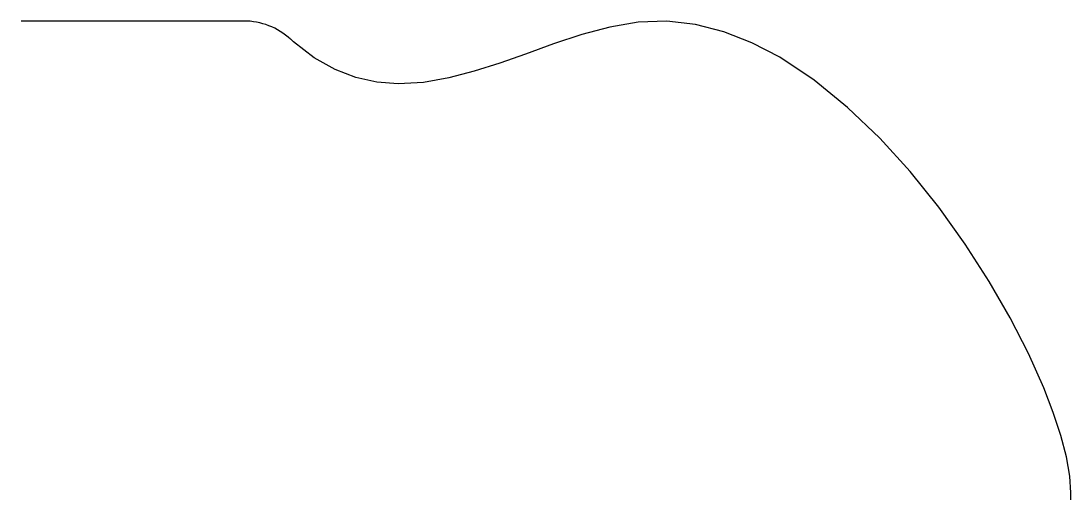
# Model space of a CAD drawing. Extents: x -38.4 to 0, y 0 to 17.5.
import ezdxf

# ---------------------------------------------------------------- set-up
doc = ezdxf.new("R2010")
doc.units = 0
doc.layers.get('0').update_dxf_attribs({"linetype": 'CONTINUOUS'})

msp = doc.modelspace()

# ---------------------------------------------------------------- linework, layer by layer
at = {"color": 7, "linetype": 'CONTINUOUS'}
for p, q in [((-30.269, 17.526), (-38.422, 17.526)), ((0.01, 0), (0.01, 0.26))]:
    msp.add_line(p, q, dxfattribs=at)
at = {"color": 7, "linetype": 'CONTINUOUS', "flags": 128}
msp.add_lwpolyline([(0.01, 0.26), (-0.032, 0.873), (-0.157, 1.574), (-0.361, 2.355), (-0.64, 3.202), (-0.99, 4.106), (-1.55, 5.357), (-2.218, 6.661), (-2.984, 7.994), (-3.865, 9.366), (-4.833, 10.716), (-5.879, 12.017), (-6.992, 13.242), (-8.165, 14.365), (-9.389, 15.359), (-10.653, 16.197), (-11.667, 16.729), (-12.697, 17.135), (-13.737, 17.403), (-14.785, 17.522), (-15.834, 17.48), (-16.866, 17.303), (-17.898, 17.028), (-18.93, 16.688), (-19.961, 16.318), (-20.897, 15.986), (-21.832, 15.685), (-22.764, 15.441), (-23.695, 15.28), (-24.623, 15.228), (-25.394, 15.287), (-26.163, 15.455), (-26.929, 15.748), (-27.692, 16.181), (-28.453, 16.769), (-28.545, 16.861)], dxfattribs=at)
at = {"color": 7, "linetype": 'CONTINUOUS'}
msp.add_arc((-30.269, 14.986), 2.54, 47.5784, 90, dxfattribs=at)

doc.saveas('drawing.dxf')
